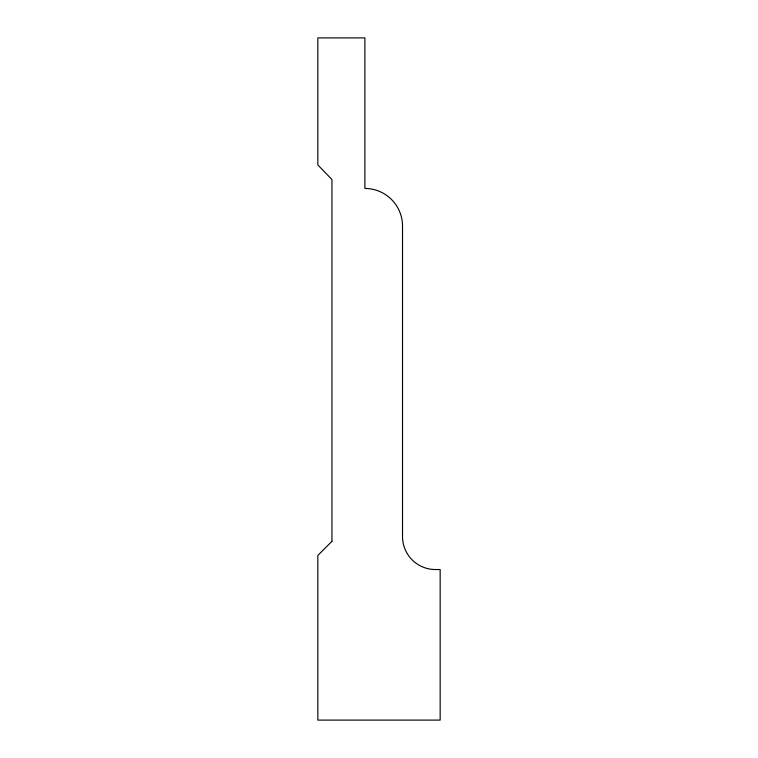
<?xml version="1.0" encoding="UTF-8"?>
<svg xmlns="http://www.w3.org/2000/svg" width="758" height="758" viewBox="0 0 758 758"><rect width="100%" height="100%" fill="white"/><g stroke="black" fill="none" stroke-linecap="round" stroke-linejoin="round"><path stroke-width="1.14" d="M331.947 541.316L317.839 555.434L317.839 720.1L440.161 720.1L440.161 569.542L435.462 569.542A32.935 32.935 0 0 1 402.526 536.607L402.526 226.092A37.635 37.635 0 0 0 364.882 188.458L364.882 37.9L317.839 37.9L317.839 164.931L331.947 179.542L331.947 541.316"/></g></svg>
